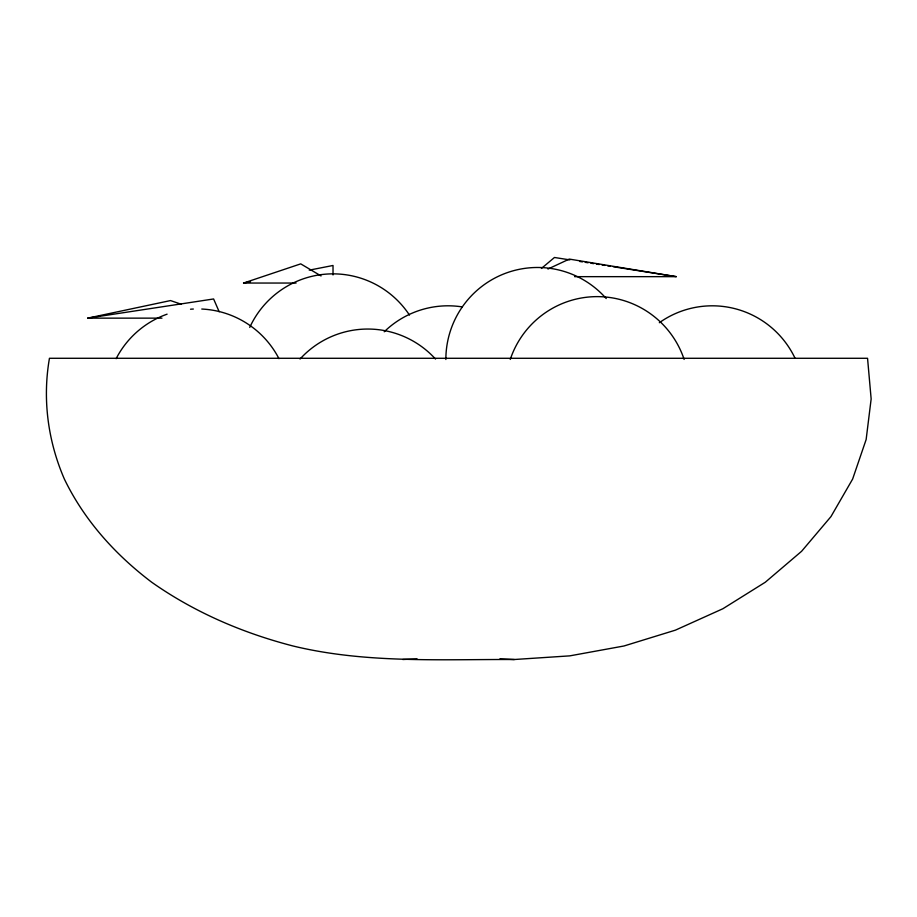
<?xml version="1.0" encoding="UTF-8"?>
<svg xmlns="http://www.w3.org/2000/svg" width="917" height="917" viewBox="0 0 917 917"><rect width="100%" height="100%" fill="white"/><g stroke="black" fill="none" stroke-linecap="round" stroke-linejoin="round"><path stroke-width="1.38" d="M541.42 268.44L554.464 257.482L569.87 259.901M547.953 269.048L569.297 259.087L676.253 276.659L574.592 276.659M296.088 283.044L243.544 283.044L300.73 263.867L321.053 275.948M161.965 318.142L87.677 318.142L170.516 300.57L181.348 304.272M243.544 283.044L250.524 281.668M309.247 270.148L333.02 265.483L333.02 274.94M87.677 318.142L213.604 298.965L219.174 311.746M514.208 659.518L569.801 655.861L623.961 645.992L675.393 630.162L722.883 608.739L765.282 582.238L801.596 551.289L830.94 516.626L852.627 479.075L866.141 439.541L871.15 398.952L867.551 358.283L49.449 358.283C42.331 399.17 47.902 441.066 64.373 479.075C84.307 520.329 115.359 554.728 151.718 582.238C194.37 612.269 242.638 632.971 293.039 645.992C365.47 663.553 440.355 659.22 514.208 659.518L499.925 658.842M402.792 659.518L417.075 658.842M579.67 261.448L582.467 261.884M585.264 262.331L588.061 262.766M590.869 263.213L593.666 263.649M596.463 264.096L599.259 264.532M602.068 264.979L604.865 265.414M607.662 265.85L610.458 266.297M613.267 266.732L676.253 276.659M445.857 359.498A92.032 91.689 -90 0 1 606.217 298.529M384.223 331.782A92.032 91.689 -90 0 1 462.134 306.897M201.763 309.04A92.032 91.689 -90 0 1 278.974 358.673M116.127 358.673A92.032 91.689 -90 0 1 167.1 314.164M190.53 309.212A92.032 91.689 -90 0 1 193.349 309.04M510.253 359.43A92.032 91.689 -90 0 1 684.139 359.43M659.323 322.715A92.032 91.689 -90 0 1 794.959 358.066M300.031 359.051A92.032 91.689 -90 0 1 435.506 359.051M249.733 327.403A92.032 91.689 -90 0 1 409.463 315.07"/></g></svg>
